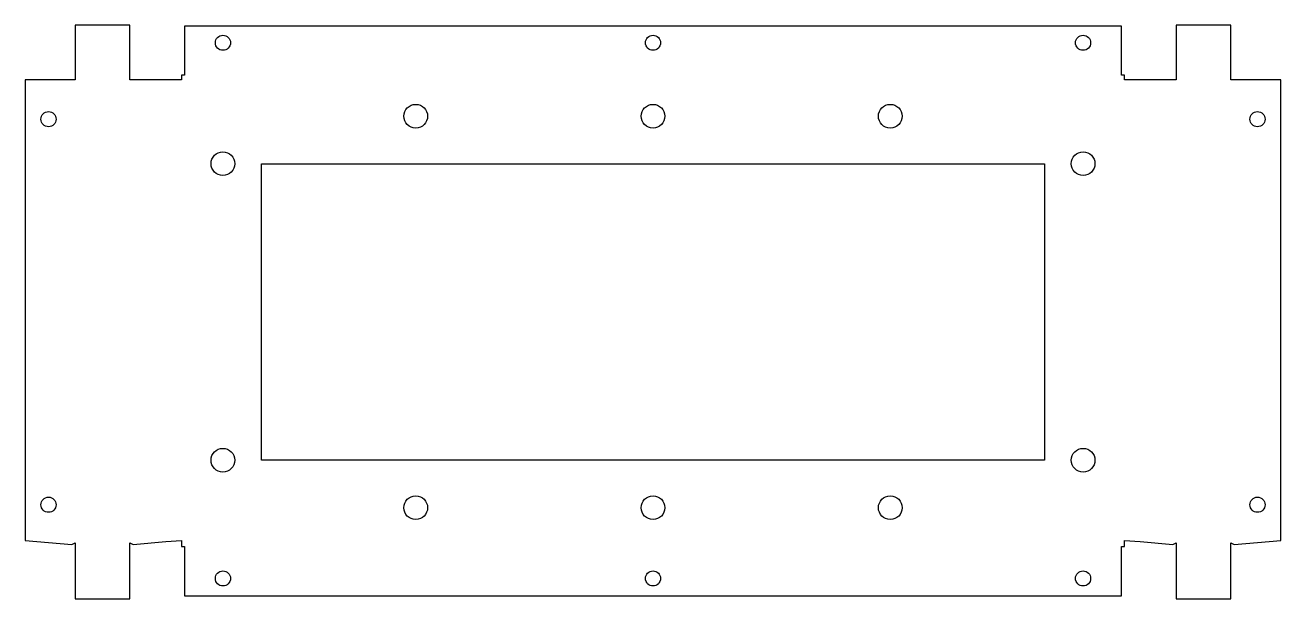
# Model space of a CAD drawing. Extents: x -54 to 370, y -193 to 0.
import ezdxf

# ---------------------------------------------------------------- set-up
doc = ezdxf.new("R2010")
doc.units = 0
doc.layers.get('0').update_dxf_attribs({"linetype": 'CONTINUOUS'})

msp = doc.modelspace()

# ---------------------------------------------------------------- linework, layer by layer
at = {"color": 7}
for points in [[(-36.861316, 0.30024), (-36.861316, -18.130676), (-53.69233, -18.130676), (-53.69233, -173.467448), (-37.954273, -174.844625), (-36.861316, -174.306674), (-36.861316, -193.177872), (-18.36167, -193.177872), (-18.36167, -174.306674), (-17.268713, -174.844625), (-6.230627, -173.878793), (-0.999939, -173.511374), (-0.999939, -175.482311), (0, -175.482311), (0, -192.132977), (315.999839, -192.132977), (315.999839, -175.482311), (316.999779, -175.482311), (316.999779, -173.511374), (322.230988, -173.878793), (333.268558, -174.844625), (334.361499, -174.306674), (334.361499, -193.177872), (352.861668, -193.177872), (352.861668, -174.306674), (353.954609, -174.844625), (369.692158, -173.467448), (369.692158, -18.130676), (352.861668, -18.130676), (352.861668, 0.30024), (334.361499, 0.30024), (334.361499, -18.130676), (316.999779, -18.130676), (316.999779, -16.530774), (315.999839, -16.530774), (315.999839, 0), (0, 0), (0, -16.530774), (-0.999939, -16.530774), (-0.999939, -18.130676), (-18.36167, -18.130676), (-18.36167, 0.30024), (-36.861316, 0.30024)], [(13.00024, -3.100069)], [(158.000176, -3.100069)], [(303.000119, -3.100069)], [(-45.792038, -28.87989)], [(77.999889, -26.430945)], [(158.000176, -26.430945)], [(237.999942, -26.430945)], [(361.792388, -28.87989)], [(13.00024, -42.431002)], [(25.999963, -46.430758), (289.99987, -46.430758), (289.99987, -146.430854), (25.999963, -146.430854), (25.999963, -46.430758)], [(303.000119, -42.431002)], [(13.00024, -142.430582)], [(303.000119, -142.430582)], [(-45.792038, -158.879707)], [(77.999889, -158.43064)], [(158.000176, -158.43064)], [(237.999942, -158.43064)], [(361.792388, -158.879707)], [(13.00024, -183.727804)], [(158.000176, -183.727804)], [(303.000119, -183.727804)]]:
    msp.add_lwpolyline(points, close=True, dxfattribs=at)
for points in [[(10.450008, -5.649784), (10.450008, -4.241458), (11.591913, -3.100069), (13.00024, -3.100069)], [(13.00024, -3.100069), (14.408564, -3.100069), (15.549955, -4.241458), (15.549955, -5.649784)], [(155.449942, -5.649784), (155.449942, -4.241458), (156.591849, -3.100069), (158.000176, -3.100069)], [(158.000176, -3.100069), (159.4085, -3.100069), (160.549889, -4.241458), (160.549889, -5.649784)], [(300.44988, -5.649784), (300.44988, -4.241458), (301.591795, -3.100069), (303.000119, -3.100069)], [(303.000119, -3.100069), (304.408443, -3.100069), (305.549829, -4.241458), (305.549829, -5.649784)], [(13.00024, -8.200016), (11.591913, -8.200016), (10.450008, -7.058111), (10.450008, -5.649784)], [(15.549955, -5.649784), (15.549955, -7.058111), (14.408564, -8.200016), (13.00024, -8.200016)], [(158.000176, -8.200016), (156.591849, -8.200016), (155.449942, -7.058111), (155.449942, -5.649784)], [(160.549889, -5.649784), (160.549889, -7.058111), (159.4085, -8.200016), (158.000176, -8.200016)], [(303.000119, -8.200016), (301.591795, -8.200016), (300.44988, -7.058111), (300.44988, -5.649784)], [(305.549829, -5.649784), (305.549829, -7.058111), (304.408443, -8.200016), (303.000119, -8.200016)], [(-48.34227, -31.43064), (-48.342722, -30.021993), (-47.200685, -28.87989), (-45.792038, -28.87989)], [(-45.792038, -28.87989), (-44.383394, -28.87989), (-43.241793, -30.021993), (-43.242323, -31.43064)], [(74.000135, -30.4307), (74.000135, -28.221559), (75.79075, -26.430945), (77.999889, -26.430945)], [(77.999889, -26.430945), (80.20903, -26.430945), (82.000164, -28.221559), (82.000164, -30.4307)], [(153.999904, -30.4307), (153.999901, -28.221559), (155.791035, -26.430945), (158.000176, -26.430945)], [(158.000176, -26.430945), (160.209315, -26.430945), (161.99993, -28.221559), (161.99993, -30.4307)], [(234.000188, -30.4307), (234.000188, -28.221559), (235.790801, -26.430945), (237.999942, -26.430945)], [(237.999942, -26.430945), (240.209081, -26.430945), (242.000214, -28.221559), (242.000214, -30.4307)], [(359.242148, -31.43064), (359.241699, -30.021993), (360.383746, -28.87989), (361.792388, -28.87989)], [(361.792388, -28.87989), (363.201029, -28.87989), (364.342627, -30.021993), (364.342098, -31.43064)], [(-45.792038, -33.981387), (-47.200685, -33.981387), (-48.342799, -32.839287), (-48.34227, -31.43064)], [(-43.242323, -31.43064), (-43.24187, -32.839287), (-44.383394, -33.981387), (-45.792038, -33.981387)], [(77.999889, -34.430973), (75.79075, -34.430973), (74.000135, -32.639841), (74.000135, -30.4307)], [(82.000164, -30.4307), (82.000164, -32.639841), (80.20903, -34.430973), (77.999889, -34.430973)], [(158.000176, -34.430973), (155.791035, -34.430973), (153.999888, -32.639841), (153.999904, -30.4307)], [(161.99993, -30.4307), (161.99993, -32.639841), (160.209315, -34.430973), (158.000176, -34.430973)], [(237.999942, -34.430973), (235.790801, -34.430973), (234.000188, -32.639841), (234.000188, -30.4307)], [(242.000214, -30.4307), (242.000214, -32.639841), (240.209081, -34.430973), (237.999942, -34.430973)], [(361.792388, -33.981387), (360.383746, -33.981387), (359.241619, -32.839287), (359.242148, -31.43064)], [(364.342098, -31.43064), (364.342548, -32.839287), (363.201029, -33.981387), (361.792388, -33.981387)], [(8.999967, -46.430758), (8.999967, -44.221617), (10.791102, -42.431002), (13.00024, -42.431002)], [(13.00024, -50.430515), (10.791102, -50.430515), (8.999967, -48.639899), (8.999967, -46.430758)], [(13.00024, -42.431002), (15.209379, -42.431002), (16.999996, -44.221617), (16.999996, -46.430758)], [(16.999996, -46.430758), (16.999996, -48.639899), (15.209379, -50.430515), (13.00024, -50.430515)], [(298.999831, -46.430758), (298.999831, -44.221617), (300.79098, -42.431002), (303.000119, -42.431002)], [(303.000119, -50.430515), (300.79098, -50.430515), (298.999831, -48.639899), (298.999831, -46.430758)], [(303.000119, -42.431002), (305.209258, -42.431002), (306.999878, -44.221617), (306.999878, -46.430758)], [(306.999878, -46.430758), (306.999878, -48.639899), (305.209258, -50.430515), (303.000119, -50.430515)], [(8.999967, -146.430854), (8.999967, -144.221716), (10.791102, -142.430582), (13.00024, -142.430582)], [(13.00024, -142.430582), (15.209379, -142.430582), (16.999996, -144.221716), (16.999996, -146.430854)], [(298.999831, -146.430854), (298.999831, -144.221716), (300.79098, -142.430582), (303.000119, -142.430582)], [(303.000119, -142.430582), (305.209258, -142.430582), (306.999878, -144.221716), (306.999878, -146.430854)], [(13.00024, -150.430611), (10.791102, -150.430611), (8.999967, -148.639993), (8.999967, -146.430854)], [(16.999996, -146.430854), (16.999996, -148.639993), (15.209379, -150.430611), (13.00024, -150.430611)], [(303.000119, -150.430611), (300.79098, -150.430611), (298.999831, -148.639993), (298.999831, -146.430854)], [(306.999878, -146.430854), (306.999878, -148.639993), (305.209258, -150.430611), (303.000119, -150.430611)], [(-48.34227, -161.430973), (-48.342722, -160.022331), (-47.200685, -158.879707), (-45.792038, -158.879707)], [(-45.792038, -158.879707), (-44.383394, -158.879707), (-43.241793, -160.022331), (-43.242323, -161.430973)], [(74.000135, -162.430912), (74.000135, -160.221774), (75.79075, -158.43064), (77.999889, -158.43064)], [(77.999889, -158.43064), (80.20903, -158.43064), (82.000164, -160.221774), (82.000164, -162.430912)], [(153.999904, -162.430912), (153.999901, -160.221774), (155.791035, -158.43064), (158.000176, -158.43064)], [(158.000176, -158.43064), (160.209315, -158.43064), (161.99993, -160.221774), (161.99993, -162.430912)], [(234.000188, -162.430912), (234.000188, -160.221774), (235.790803, -158.43064), (237.999942, -158.43064)], [(237.999942, -158.43064), (240.209083, -158.43064), (242.000214, -160.221774), (242.000214, -162.430912)], [(359.242148, -161.430973), (359.241699, -160.022331), (360.383746, -158.879707), (361.792388, -158.879707)], [(361.792388, -158.879707), (363.201029, -158.879707), (364.342627, -160.022331), (364.342098, -161.430973)], [(-45.792038, -163.981723), (-47.200685, -163.981723), (-48.342799, -162.839614), (-48.34227, -161.430973)], [(-43.242323, -161.430973), (-43.24187, -162.839614), (-44.383394, -163.981723), (-45.792038, -163.981723)], [(77.999889, -166.430669), (75.79075, -166.430669), (74.000135, -164.640051), (74.000135, -162.430912)], [(82.000164, -162.430912), (82.000164, -164.640051), (80.20903, -166.430669), (77.999889, -166.430669)], [(158.000176, -166.430669), (155.791035, -166.430669), (153.99989, -164.640051), (153.999904, -162.430912)], [(161.99993, -162.430912), (161.99993, -164.640051), (160.209315, -166.430669), (158.000176, -166.430669)], [(237.999942, -166.430669), (235.790803, -166.430669), (234.000188, -164.640051), (234.000188, -162.430912)], [(242.000214, -162.430912), (242.000214, -164.640051), (240.209083, -166.430669), (237.999942, -166.430669)], [(361.792388, -163.981723), (360.383746, -163.981723), (359.241619, -162.839614), (359.242148, -161.430973)], [(364.342098, -161.430973), (364.342548, -162.839614), (363.201029, -163.981723), (361.792388, -163.981723)], [(10.450008, -186.27752), (10.450008, -184.869196), (11.591913, -183.727804), (13.00024, -183.727804)], [(13.00024, -188.827751), (11.591913, -188.827751), (10.450008, -187.685844), (10.450008, -186.27752)], [(13.00024, -183.727804), (14.408564, -183.727804), (15.549955, -184.869196), (15.549955, -186.27752)], [(15.549955, -186.27752), (15.549955, -187.685844), (14.408564, -188.827751), (13.00024, -188.827751)], [(155.449942, -186.27752), (155.449942, -184.869196), (156.591849, -183.727804), (158.000176, -183.727804)], [(158.000176, -188.827751), (156.591849, -188.827751), (155.449942, -187.685844), (155.449942, -186.27752)], [(158.000176, -183.727804), (159.4085, -183.727804), (160.549889, -184.869196), (160.549889, -186.27752)], [(160.549889, -186.27752), (160.549889, -187.685844), (159.4085, -188.827751), (158.000176, -188.827751)], [(300.44988, -186.27752), (300.44988, -184.869196), (301.591795, -183.727804), (303.000119, -183.727804)], [(303.000119, -188.827751), (301.591795, -188.827751), (300.44988, -187.685844), (300.44988, -186.27752)], [(303.000119, -183.727804), (304.408443, -183.727804), (305.549829, -184.869196), (305.549829, -186.27752)], [(305.549829, -186.27752), (305.549829, -187.685844), (304.408443, -188.827751), (303.000119, -188.827751)]]:
    msp.add_open_spline(points, degree=3, dxfattribs=at)

doc.saveas('drawing.dxf')
